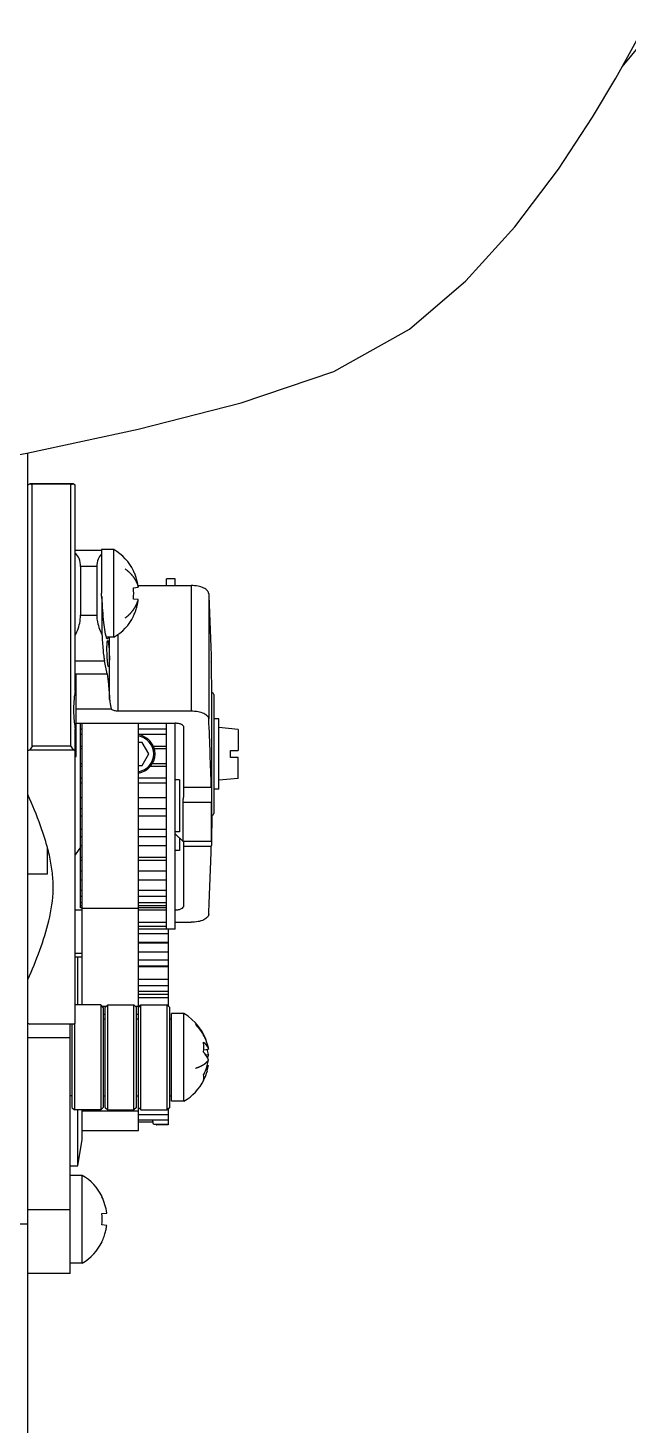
# Model space of a CAD drawing. Header units: millimetres. Extents: x 0 to 841, y 0 to 594.
# Drawn here: x 282.76 to 299.88, y 252.91 to 292.77 of the extents above; entities that cross this region are included whole.
import ezdxf

# ---------------------------------------------------------------- set-up
doc = ezdxf.new("R2010")
doc.units = ezdxf.units.MM
doc.header["$LTSCALE"] = 46.255
doc.layers.get('0').update_dxf_attribs({"linetype": 'CONTINUOUS'})
for name, color, linetype in [('3_ALL_AXES', 7, 'CONTINUOUS'), ('7_ALL_FEATURES', 7, 'CONTINUOUS'), ('APSF_BLANK_LAYER', 7, 'CONTINUOUS'), ('AXIS', 7, 'CONTINUOUS'), ('COSMETIC', 7, 'CONTINUOUS')]:
    doc.layers.add(name, color=color, linetype=linetype)
doc.styles.get("Standard").update_dxf_attribs({"font": 'txt', "width": 0.85})
doc.dimstyles.get("Standard").update_dxf_attribs({"dimtxt": 3.5, "dimasz": 3.5, "dimexe": 1.5, "dimexo": 1, "dimtad": 1, "dimtxsty": 'STANDARD', "dimcen": 0.09, "dimadec": 0, "dimazin": 0, "dimtol": 1, "dimtp": 0.01, "dimtm": 0.01, "dimtfac": 1, "dimtofl": 0, "dimtmove": 0, "dimatfit": 3, "dimfxl": 1, "dimtolj": 1, "dimarcsym": 0})

msp = doc.modelspace()

# ---------------------------------------------------------------- linework, layer by layer
at = {"color": 7, "linetype": 'CONTINUOUS'}
for p, q in [((299.706, 291.659), (300.257, 292.318)), ((282.756, 247.555), (282.756, 280.637)), ((282.756, 279.733), (282.81, 279.761)), ((284.052, 279.761), (282.81, 279.761)), ((283.981, 279.748), (282.881, 279.748)), ((282.881, 272.282), (282.881, 279.748)), ((283.981, 272.282), (283.981, 279.748)), ((284.052, 279.761), (284.106, 279.733)), ((284.856, 277.856), (284.106, 277.856)), ((285.206, 277.885), (284.856, 277.885)), ((284.856, 277.885), (284.856, 276.638)), ((285.206, 275.385), (285.206, 277.885)), ((284.719, 277.405), (284.256, 277.405)), ((284.256, 277.405), (284.256, 276.01)), ((284.719, 277.405), (284.719, 276.01)), ((285.764, 277.279), (285.772, 277.282)), ((285.764, 276.796), (285.904, 276.81)), ((285.897, 276.857), (287.416, 276.857)), ((287.416, 276.857), (287.416, 273.284)), ((287.915, 276.626), (287.915, 273.053)), ((285.904, 276.461), (285.764, 276.474)), ((284.256, 276.01), (284.719, 276.01)), ((285.772, 275.989), (285.764, 275.992)), ((285.334, 273.284), (285.334, 275.471)), ((285.206, 275.385), (284.993, 275.385)), ((285.085, 273.61), (285.085, 275.385)), ((284.106, 274.711), (284.937, 274.711)), ((285.012, 274.338), (284.937, 274.711)), ((284.106, 274.338), (285.012, 274.338)), ((284.106, 274.33), (284.131, 274.33)), ((284.131, 271.98), (284.131, 274.33)), ((287.992, 274.551), (287.992, 274.549)), ((285.13, 273.334), (284.131, 273.334)), ((285.334, 273.284), (287.416, 273.284)), ((288.206, 273.055), (288.056, 273.055)), ((288.206, 271.055), (288.206, 273.055)), ((284.131, 272.93), (286.956, 272.93)), ((284.256, 267.665), (284.256, 272.93)), ((284.306, 272.759), (284.256, 272.759)), ((284.256, 272.62), (284.306, 272.62)), ((284.306, 264.899), (284.306, 272.93)), ((285.906, 261.31), (285.906, 272.93)), ((286.706, 272.759), (285.906, 272.759)), ((285.906, 272.62), (286.706, 272.62)), ((287.206, 270.842), (287.206, 272.811)), ((288.756, 272.757), (288.206, 272.805)), ((288.756, 272.757), (288.756, 272.155)), ((282.881, 272.282), (283.981, 272.282)), ((286.019, 272.38), (285.906, 272.38)), ((286.206, 272.055), (286.019, 272.38)), ((286.075, 272.505), (286.145, 272.505)), ((282.81, 272.168), (282.756, 272.141)), ((282.81, 272.168), (284.052, 272.168)), ((284.106, 272.141), (284.052, 272.168)), ((284.106, 264.377), (284.106, 272.141)), ((284.106, 271.98), (284.131, 271.98)), ((286.019, 271.73), (286.206, 272.055)), ((288.531, 272.155), (288.756, 272.155)), ((288.531, 271.955), (288.531, 272.155)), ((288.756, 271.955), (288.531, 271.955)), ((288.756, 271.353), (288.756, 271.955)), ((285.906, 271.73), (286.019, 271.73)), ((286.075, 271.605), (286.143, 271.605)), ((284.256, 271.37), (284.306, 271.37)), ((284.306, 271.221), (284.256, 271.221)), ((285.906, 271.37), (286.706, 271.37)), ((286.706, 271.221), (285.906, 271.221)), ((287.081, 271.319), (286.956, 271.319)), ((287.081, 271.319), (287.081, 269.833)), ((287.206, 271.109), (287.987, 271.109)), ((288.206, 271.055), (288.056, 271.055)), ((288.756, 271.353), (288.206, 271.305)), ((284.306, 270.808), (284.256, 270.808)), ((286.706, 270.808), (285.906, 270.808)), ((287.181, 270.68), (287.992, 270.68)), ((287.181, 269.555), (287.181, 270.68)), ((287.992, 269.555), (287.992, 270.68)), ((284.256, 270.496), (284.306, 270.496)), ((284.306, 270.282), (284.256, 270.282)), ((285.906, 270.496), (286.706, 270.496)), ((286.706, 270.282), (285.906, 270.282)), ((284.306, 269.902), (284.256, 269.902)), ((286.706, 269.902), (285.906, 269.902)), ((287.081, 269.833), (286.956, 269.833)), ((284.256, 269.7), (284.306, 269.7)), ((284.306, 269.433), (284.256, 269.433)), ((285.906, 269.7), (286.706, 269.7)), ((286.706, 269.433), (285.906, 269.433)), ((286.956, 269.78), (287.181, 269.555)), ((287.081, 269.655), (287.081, 269.304)), ((287.992, 269.555), (287.181, 269.555)), ((287.206, 267.726), (287.206, 269.554)), ((287.206, 269.427), (287.987, 269.427)), ((283.306, 269.406), (283.306, 268.63)), ((284.256, 269.395), (284.106, 269.18)), ((284.306, 269.104), (284.256, 269.104)), ((284.256, 269.023), (284.306, 269.023)), ((286.706, 269.104), (285.906, 269.104)), ((285.906, 269.023), (286.706, 269.023)), ((287.081, 269.304), (286.956, 269.304)), ((283.306, 268.63), (282.756, 268.63)), ((284.306, 268.714), (284.256, 268.714)), ((286.706, 268.714), (285.906, 268.714)), ((284.306, 268.454), (284.256, 268.454)), ((286.706, 268.454), (285.906, 268.454)), ((284.306, 268.163), (284.256, 268.163)), ((284.306, 267.985), (284.256, 267.985)), ((286.706, 268.163), (285.906, 268.163)), ((286.706, 267.985), (285.906, 267.985)), ((284.106, 267.607), (284.306, 267.607)), ((284.306, 267.808), (284.256, 267.808)), ((284.306, 267.719), (284.256, 267.719)), ((284.306, 267.665), (284.256, 267.665)), ((285.906, 267.644), (284.306, 267.644)), ((286.706, 267.808), (285.906, 267.808)), ((286.706, 267.719), (285.906, 267.719)), ((286.706, 267.665), (285.906, 267.665)), ((285.906, 267.607), (286.706, 267.607)), ((285.906, 267.253), (286.706, 267.253)), ((286.706, 267.136), (285.906, 267.136)), ((286.706, 267.057), (285.906, 267.057)), ((286.756, 267.055), (286.756, 266.926)), ((286.956, 267.253), (287.416, 267.253)), ((286.756, 266.926), (285.906, 266.926)), ((286.756, 266.662), (285.906, 266.662)), ((286.756, 266.662), (286.756, 266.4)), ((284.306, 266.254), (284.106, 266.254)), ((286.756, 266.4), (285.906, 266.4)), ((286.756, 265.982), (285.906, 265.982)), ((286.756, 265.982), (286.756, 265.622)), ((286.756, 265.622), (285.906, 265.622)), ((286.756, 265.1), (285.906, 265.1)), ((286.756, 265.1), (286.756, 264.874)), ((284.906, 264.824), (284.831, 264.899)), ((284.831, 264.899), (284.831, 261.899)), ((284.98, 264.848), (284.882, 264.848)), ((284.906, 264.824), (284.906, 261.974)), ((284.956, 264.824), (285.031, 264.899)), ((284.956, 261.974), (284.956, 264.824)), ((285.031, 261.899), (285.031, 264.899)), ((285.856, 264.824), (285.781, 264.899)), ((285.781, 261.899), (285.781, 264.899)), ((285.906, 264.848), (285.832, 264.848)), ((285.856, 261.974), (285.856, 264.824)), ((285.906, 264.824), (285.981, 264.899)), ((285.981, 261.899), (285.981, 264.899)), ((286.806, 264.824), (286.731, 264.899)), ((286.731, 261.899), (286.731, 264.899)), ((286.806, 261.974), (286.806, 264.824)), ((287.206, 264.649), (286.856, 264.649)), ((286.856, 262.149), (286.856, 264.649)), ((287.206, 262.149), (287.206, 264.649)), ((282.756, 264.377), (282.81, 264.349)), ((284.052, 264.349), (282.81, 264.349)), ((283.956, 257.236), (283.956, 264.349)), ((284.006, 264.349), (284.006, 261.974)), ((284.052, 264.349), (284.106, 264.377)), ((284.081, 264.364), (284.081, 261.899)), ((284.956, 264.622), (284.906, 264.622)), ((285.906, 264.622), (285.856, 264.622)), ((283.956, 263.961), (282.756, 263.961)), ((287.77, 263.616), (287.904, 263.634)), ((287.827, 263.473), (287.904, 263.477)), ((287.873, 263.169), (287.904, 263.164)), ((284.006, 261.974), (284.081, 261.899)), ((285.906, 261.864), (284.306, 261.864)), ((284.906, 261.974), (284.831, 261.899)), ((284.956, 261.974), (285.031, 261.899)), ((285.856, 261.974), (285.781, 261.899)), ((285.906, 261.974), (285.981, 261.899)), ((286.806, 261.974), (286.731, 261.899)), ((287.206, 262.149), (286.856, 262.149)), ((286.756, 261.765), (285.906, 261.765)), ((286.756, 261.606), (285.906, 261.606)), ((286.327, 261.553), (285.906, 261.553)), ((286.756, 261.765), (286.756, 261.606)), ((286.756, 261.489), (286.756, 261.474)), ((284.306, 261.31), (285.906, 261.31)), ((284.306, 260.032), (283.956, 260.032)), ((284.306, 257.532), (284.306, 260.032)), ((284.864, 259.425), (284.872, 259.429)), ((283.956, 259.048), (282.756, 259.048)), ((284.864, 258.943), (285.004, 258.957)), ((282.756, 258.639), (280.556, 258.639)), ((285.004, 258.607), (284.864, 258.621)), ((284.872, 258.135), (284.864, 258.139)), ((284.306, 257.532), (283.956, 257.532)), ((283.956, 257.236), (282.756, 257.236))]:
    msp.add_line(p, q, dxfattribs=at)
msp.add_lwpolyline([(275.144, 279.402), (279.201, 279.991), (282.729, 280.631), (285.9, 281.32), (288.836, 282.071), (291.487, 282.969), (293.641, 284.169), (295.245, 285.552), (296.646, 287.091), (297.895, 288.74), (298.864, 290.219), (299.524, 291.334), (299.964, 292.121), (300.252, 292.648), (300.317, 292.766)], dxfattribs=at)
for centre, radius, start, end in [((286.76, 301.008), 21.611, 259.4689, 259.6597), ((280.102, 301.007), 21.61, 280.3409, 280.5317), ((284.479, 276.635), 1.446, 26.6392, 59.8115), ((284.465, 276.636), 1.45, 21.7541, 26.3019), ((284.464, 276.636), 1.45, 19.5772, 21.754), ((284.464, 276.636), 1.451, 18.4668, 19.5771), ((284.463, 276.636), 1.451, 16.6999, 18.4668), ((284.463, 276.636), 1.451, 15.5408, 16.6998), ((284.463, 276.636), 1.452, 14.0657, 15.5408), ((284.221, 276.635), 1.552, 354.0518, 5.9482), ((284.462, 276.635), 1.452, 12.8497, 14.0656), ((284.462, 276.635), 1.452, 11.6067, 12.8497), ((284.462, 276.635), 1.452, 9.2469, 11.6066), ((284.462, 276.635), 1.453, 6.909, 9.2467), ((284.463, 276.635), 1.451, 341.5333, 344.4592), ((284.463, 276.635), 1.452, 344.4592, 345.9343), ((284.462, 276.635), 1.452, 345.9344, 347.1503), ((284.462, 276.635), 1.452, 347.1503, 348.3933), ((284.462, 276.635), 1.452, 348.3934, 349.7704), ((284.462, 276.635), 1.452, 349.7703, 350.7531), ((284.462, 276.635), 1.453, 350.7532, 353.0911), ((284.479, 276.635), 1.446, 300.1885, 333.3608), ((284.465, 276.634), 1.45, 333.6981, 338.2459), ((284.464, 276.635), 1.45, 338.246, 340.4228), ((284.464, 276.635), 1.451, 340.4229, 341.5332), ((-116.287, 256.661), 404.535, 2.18088, 2.32237), ((296.557, 263.756), 16.116, 148.0564, 148.5352), ((270.305, 263.756), 16.116, 31.4635, 31.9422), ((285.831, 272.055), 0.512, 278.4217, 81.5783), ((181.658, 267.919), 106.377, 1.71867, 2.22825), ((286.479, 263.399), 1.446, 15.3838, 59.8115), ((286.566, 263.69), 1.207, 359.9827, 6.7458), ((286.473, 263.692), 1.299, 353.4712, 356.6257), ((286.514, 263.69), 1.259, 356.6255, 359.9906), ((286.77, 263.479), 1.144, 7.7751, 15.3725), ((286.707, 263.315), 1.208, 7.7074, 15.118), ((286.707, 263.483), 1.208, 344.882, 352.2926), ((286.77, 263.319), 1.144, 344.6275, 352.2249), ((286.479, 263.399), 1.446, 300.1885, 333.5024), ((286.763, 263.321), 1.152, 330.3752, 344.6107), ((283.579, 258.782), 1.446, 26.6392, 59.8115), ((283.563, 258.782), 1.451, 6.905, 26.2976), ((283.321, 258.782), 1.552, 354.0518, 5.9482), ((283.564, 258.781), 1.45, 337.1625, 340.3107), ((283.563, 258.782), 1.451, 340.3111, 343.1921), ((283.563, 258.782), 1.452, 343.1925, 345.8564), ((283.562, 258.782), 1.452, 345.8567, 348.3576), ((283.562, 258.782), 1.452, 348.3578, 350.7507), ((283.562, 258.782), 1.453, 350.751, 353.091), ((283.579, 258.782), 1.446, 300.1885, 333.3608), ((283.565, 258.781), 1.45, 333.698, 337.1619)]:
    msp.add_arc(centre, radius, start, end, dxfattribs=at)
for points, knots in [([(284.256, 277.405), (284.256, 277.48), (284.237, 277.62), (284.154, 277.737), (284.106, 277.775)], [0, 0, 0, 0, 0.552857, 1, 1, 1, 1]), ([(287.915, 276.626), (287.914, 276.658), (287.887, 276.708), (287.829, 276.756), (287.742, 276.806), (287.601, 276.846), (287.48, 276.857), (287.416, 276.857)], [0, 0, 0, 0, 0.161864, 0.264067, 0.383681, 0.670975, 1, 1, 1, 1]), ([(284.106, 275.438), (284.129, 275.483), (284.21, 275.663), (284.256, 275.862), (284.256, 276.01)], [0, 0, 0, 0, 0.255091, 1, 1, 1, 1]), ([(284.719, 276.01), (284.719, 275.964), (284.734, 275.775), (284.801, 275.593), (284.868, 275.466)], [0, 0, 0, 0, 0.240993, 1, 1, 1, 1]), ([(284.868, 275.466), (284.875, 275.318), (284.887, 275.11), (284.914, 274.858), (284.929, 274.755), (284.937, 274.711)], [0, 0, 0, 0, 0.587063, 0.822198, 1, 1, 1, 1]), ([(287.991, 274.553), (287.991, 274.558), (287.99, 274.601), (287.988, 274.645), (287.987, 274.683)], [0, 0, 0, 0, 0.119278, 1, 1, 1, 1]), ([(285.012, 274.338), (285.032, 274.238), (285.06, 273.996), (285.078, 273.752), (285.085, 273.61)], [0, 0, 0, 0, 0.416329, 1, 1, 1, 1]), ([(287.992, 274.549), (287.991, 274.549), (287.992, 274.551), (287.992, 274.552), (287.991, 274.553)], [0, 0, 0, 0, 0.251464, 1, 1, 1, 1]), ([(285.085, 273.61), (285.087, 273.587), (285.095, 273.494), (285.115, 273.402), (285.13, 273.334)], [0, 0, 0, 0, 0.244621, 1, 1, 1, 1]), ([(285.13, 273.334), (285.157, 273.316), (285.225, 273.291), (285.296, 273.284), (285.334, 273.284)], [0, 0, 0, 0, 0.45051, 1, 1, 1, 1]), ([(287.416, 273.284), (287.48, 273.284), (287.601, 273.273), (287.742, 273.233), (287.829, 273.183), (287.887, 273.135), (287.914, 273.085), (287.915, 273.053)], [0, 0, 0, 0, 0.329027, 0.616322, 0.735936, 0.838137, 1, 1, 1, 1]), ([(287.206, 272.811), (287.206, 272.827), (287.188, 272.864), (287.13, 272.9), (287.051, 272.925), (286.989, 272.93), (286.956, 272.93)], [0, 0, 0, 0, 0.161421, 0.380725, 0.668363, 1, 1, 1, 1]), ([(287.987, 271.109), (287.988, 271.082), (287.991, 270.939), (287.992, 270.796), (287.992, 270.68)], [0, 0, 0, 0, 0.192627, 1, 1, 1, 1]), ([(283.354, 267.297), (283.425, 267.593), (283.493, 268.049), (283.463, 268.658), (283.386, 269.112), (283.267, 269.562), (283.065, 270.162), (282.883, 270.605), (282.756, 270.899)], [0, 0, 0, 0, 0.245138, 0.366984, 0.490025, 0.61498, 0.741856, 1, 1, 1, 1]), ([(287.181, 270.68), (287.181, 270.694), (287.183, 270.749), (287.193, 270.803), (287.206, 270.841)], [0, 0, 0, 0, 0.260543, 1, 1, 1, 1]), ([(287.991, 269.552), (287.991, 269.546), (287.99, 269.505), (287.988, 269.463), (287.987, 269.427)], [0, 0, 0, 0, 0.140298, 1, 1, 1, 1]), ([(286.956, 267.607), (286.989, 267.607), (287.051, 267.612), (287.13, 267.637), (287.188, 267.672), (287.206, 267.71), (287.206, 267.726)], [0, 0, 0, 0, 0.331644, 0.619283, 0.838583, 1, 1, 1, 1]), ([(287.915, 267.484), (287.914, 267.452), (287.887, 267.402), (287.829, 267.354), (287.742, 267.304), (287.601, 267.264), (287.48, 267.253), (287.416, 267.253)], [0, 0, 0, 0, 0.161864, 0.264067, 0.383681, 0.670975, 1, 1, 1, 1]), ([(282.756, 265.618), (282.875, 265.894), (283.101, 266.444), (283.286, 267.011), (283.354, 267.297)], [0, 0, 0, 0, 0.50575, 1, 1, 1, 1]), ([(287.764, 263.832), (287.798, 263.804), (287.856, 263.745), (287.894, 263.671), (287.904, 263.634)], [0, 0, 0, 0, 0.531402, 1, 1, 1, 1]), ([(287.904, 263.321), (287.899, 263.341), (287.869, 263.424), (287.813, 263.496), (287.764, 263.545)], [0, 0, 0, 0, 0.225143, 1, 1, 1, 1]), ([(287.904, 263.477), (287.902, 263.47), (287.894, 263.443), (287.883, 263.418), (287.874, 263.399)], [0, 0, 0, 0, 0.242403, 1, 1, 1, 1]), ([(287.764, 262.897), (287.776, 262.918), (287.82, 263.006), (287.854, 263.098), (287.873, 263.168)], [0, 0, 0, 0, 0.252522, 1, 1, 1, 1]), ([(287.764, 262.752), (287.77, 262.775), (287.775, 262.824), (287.769, 262.872), (287.764, 262.897)], [0, 0, 0, 0, 0.479622, 1, 1, 1, 1])]:
    msp.add_open_spline(points, degree=3, knots=knots, dxfattribs=at)
for points in [[(287.915, 276.626), (287.942, 275.978), (287.969, 275.331), (287.987, 274.683)], [(287.915, 267.484), (287.942, 268.132), (287.969, 268.779), (287.987, 269.427)]]:
    msp.add_open_spline(points, degree=3, dxfattribs=at)
at = {"layer": '3_ALL_AXES', "color": 7, "linetype": 'CONTINUOUS'}
for p, q in [((284.856, 276.555), (284.856, 276.638)), ((284.868, 276.534), (284.868, 275.466)), ((284.306, 266.361), (284.106, 266.361))]:
    msp.add_line(p, q, dxfattribs=at)
msp.add_arc((286.861, 277.702), 2.31, 209.7596, 210.3732, dxfattribs=at)
for points, knots in [([(284.856, 277.753), (284.812, 277.715), (284.737, 277.605), (284.719, 277.474), (284.719, 277.405)], [0, 0, 0, 0, 0.454382, 1, 1, 1, 1]), ([(284.993, 275.378), (284.986, 275.4), (284.972, 275.453), (284.946, 275.594), (284.918, 275.828), (284.889, 276.16), (284.875, 276.404), (284.868, 276.534)], [0, 0, 0, 0, 0.058727, 0.141103, 0.369493, 0.664875, 1, 1, 1, 1]), ([(285.022, 275.335), (285.016, 275.335), (285.003, 275.352), (284.997, 275.367), (284.993, 275.378)], [0, 0, 0, 0, 0.334642, 1, 1, 1, 1]), ([(285.049, 275.382), (285.046, 275.37), (285.042, 275.353), (285.028, 275.335), (285.022, 275.335)], [0, 0, 0, 0, 0.670385, 1, 1, 1, 1])]:
    msp.add_open_spline(points, degree=3, knots=knots, dxfattribs=at)
at = {"layer": '7_ALL_FEATURES', "color": 7, "linetype": 'CONTINUOUS'}
for p, q in [((284.106, 273.858), (284.106, 279.733)), ((284.106, 272.141), (284.106, 272.775)), ((285.906, 266.684), (286.756, 266.684)), ((286.756, 266.926), (286.756, 266.662)), ((286.756, 266.4), (286.756, 265.982)), ((285.906, 266.182), (286.756, 266.182)), ((285.906, 266.013), (286.756, 266.013)), ((285.906, 265.453), (286.756, 265.453)), ((286.756, 265.622), (286.756, 265.1)), ((285.906, 265.286), (286.756, 265.286)), ((286.756, 265.197), (285.906, 265.197)), ((286.756, 261.924), (286.756, 261.765)), ((286.756, 261.606), (286.756, 261.489))]:
    msp.add_line(p, q, dxfattribs=at)
msp.add_arc((287.216, 273.337), 3.16, 183.3179, 190.2444, dxfattribs=at)
for centre, major_axis, ratio, start_param, end_param in [((285.881, 259.726), (0, 3.119), 0.176327, -0.969897, -0.923685), ((285.881, 261.018), (0, 2.206), 0.249328, -1.36242, -1.358809)]:
    msp.add_ellipse(centre, major_axis=major_axis, ratio=ratio, start_param=start_param, end_param=end_param, dxfattribs=at)
msp.add_open_spline([(284.106, 273.858), (284.095, 273.802), (284.058, 273.569), (284.051, 273.332), (284.061, 273.154)], degree=3, knots=[0, 0, 0, 0, 0.243344, 1, 1, 1, 1], dxfattribs=at)
at = {"layer": 'APSF_BLANK_LAYER', "color": 7, "linetype": 'CONTINUOUS'}
msp.add_line((288.056, 273.753), (288.056, 270.358), dxfattribs=at)
for centre, start, end in [((288.004, 273.753), 0, 87.2262), ((288.004, 270.358), 272.7738, 360)]:
    msp.add_arc(centre, 0.0525, start, end, dxfattribs=at)
at = {"layer": 'AXIS', "color": 7, "linetype": 'CONTINUOUS'}
for p, q in [((286.956, 277.055), (286.706, 277.055)), ((286.706, 276.857), (286.706, 277.055)), ((286.956, 276.857), (286.956, 277.055)), ((288.006, 273.805), (287.992, 274.549)), ((288.006, 270.305), (288.006, 273.805)), ((286.706, 267.055), (286.706, 272.93)), ((286.956, 267.055), (286.956, 272.93)), ((284.256, 272.278), (284.306, 272.278)), ((286.334, 272.278), (286.706, 272.278)), ((284.306, 272.202), (284.256, 272.202)), ((286.706, 272.202), (286.361, 272.202)), ((284.306, 271.777), (284.256, 271.777)), ((284.256, 271.711), (284.306, 271.711)), ((286.26, 271.711), (286.706, 271.711)), ((286.706, 271.777), (286.306, 271.777)), ((288.006, 270.305), (287.992, 269.555)), ((286.956, 267.055), (286.706, 267.055)), ((284.181, 264.899), (284.181, 266.254)), ((284.831, 264.899), (284.106, 264.899)), ((285.031, 264.899), (285.781, 264.899)), ((285.981, 264.899), (286.731, 264.899)), ((284.906, 264.499), (284.956, 264.499)), ((285.856, 264.499), (285.906, 264.499)), ((286.806, 264.499), (286.856, 264.499)), ((284.006, 262.299), (283.956, 262.299)), ((284.906, 262.299), (284.956, 262.299)), ((285.856, 262.299), (285.906, 262.299)), ((286.806, 262.299), (286.856, 262.299)), ((284.831, 261.899), (284.081, 261.899)), ((284.181, 260.305), (284.181, 261.899)), ((284.306, 261.055), (284.306, 261.899)), ((285.031, 261.899), (285.781, 261.899)), ((285.981, 261.899), (286.731, 261.899)), ((286.756, 261.489), (286.335, 261.489)), ((286.756, 261.474), (286.419, 261.474)), ((284.181, 260.305), (284.306, 261.055)), ((283.956, 260.305), (284.181, 260.305))]:
    msp.add_line(p, q, dxfattribs=at)
msp.add_arc((285.831, 272.055), 0.55, 277.8586, 82.132, dxfattribs=at)
msp.add_ellipse((285.881, 261.478), major_axis=(0.55, 0), ratio=0.034921, start_param=-0.208376, end_param=0.6009, dxfattribs=at)
for points, knots in [([(285.013, 274.913), (285.011, 274.961), (285.01, 275.031), (285.011, 275.119), (285.013, 275.175), (285.015, 275.221), (285.019, 275.257), (285.023, 275.276), (285.028, 275.288), (285.031, 275.288)], [0, 0, 0, 0, 0.380025, 0.551627, 0.702059, 0.82561, 0.917776, 0.975624, 1, 1, 1, 1]), ([(285.031, 275.288), (285.034, 275.288), (285.04, 275.276), (285.045, 275.257), (285.052, 275.221), (285.058, 275.175), (285.064, 275.119), (285.071, 275.031), (285.074, 274.961), (285.076, 274.913)], [0, 0, 0, 0, 0.025178, 0.083841, 0.176496, 0.300142, 0.450303, 0.62137, 1, 1, 1, 1]), ([(285.056, 274.538), (285.053, 274.538), (285.047, 274.551), (285.042, 274.57), (285.036, 274.606), (285.03, 274.651), (285.024, 274.707), (285.018, 274.796), (285.014, 274.865), (285.013, 274.913)], [0, 0, 0, 0, 0.025468, 0.084147, 0.176743, 0.300314, 0.450413, 0.621434, 1, 1, 1, 1]), ([(285.076, 274.913), (285.078, 274.865), (285.079, 274.796), (285.078, 274.707), (285.076, 274.651), (285.073, 274.606), (285.069, 274.57), (285.065, 274.551), (285.06, 274.538), (285.056, 274.538)], [0, 0, 0, 0, 0.379761, 0.551239, 0.701567, 0.82505, 0.917223, 0.975204, 1, 1, 1, 1])]:
    msp.add_open_spline(points, degree=3, knots=knots, dxfattribs=at)
at = {"layer": 'COSMETIC', "color": 7, "linetype": 'CONTINUOUS'}
msp.add_line((287.868, 263.781), (287.87, 263.773), dxfattribs=at)
for points, knots in [([(285.533, 277.335), (285.544, 277.326), (285.561, 277.312), (285.58, 277.296), (285.591, 277.287), (285.599, 277.28), (285.608, 277.273), (285.614, 277.268), (285.618, 277.265), (285.62, 277.263), (285.622, 277.261), (285.625, 277.259), (285.628, 277.256), (285.633, 277.251), (285.639, 277.244), (285.649, 277.234), (285.662, 277.221), (285.675, 277.208), (285.685, 277.198), (285.691, 277.192), (285.696, 277.187), (285.699, 277.183), (285.702, 277.181), (285.703, 277.18), (285.704, 277.179), (285.705, 277.177), (285.709, 277.173), (285.713, 277.167), (285.72, 277.158), (285.726, 277.15), (285.735, 277.139), (285.744, 277.129), (285.752, 277.118), (285.758, 277.111), (285.762, 277.105), (285.765, 277.101), (285.768, 277.098), (285.77, 277.095), (285.772, 277.093), (285.773, 277.091), (285.775, 277.088), (285.777, 277.085), (285.78, 277.08), (285.784, 277.075), (285.788, 277.067), (285.795, 277.056), (285.802, 277.045), (285.809, 277.033), (285.815, 277.025), (285.82, 277.016), (285.824, 277.01), (285.827, 277.005), (285.828, 277.004), (285.829, 277.002), (285.83, 277.001), (285.831, 276.998), (285.832, 276.995), (285.835, 276.989), (285.838, 276.982), (285.844, 276.97), (285.85, 276.956), (285.857, 276.942), (285.862, 276.93), (285.866, 276.923), (285.868, 276.917), (285.87, 276.914), (285.871, 276.911), (285.872, 276.91), (285.872, 276.908), (285.873, 276.906), (285.875, 276.902), (285.877, 276.895), (285.88, 276.885), (285.883, 276.876), (285.887, 276.863), (285.894, 276.841), (285.9, 276.823), (285.904, 276.81)], [0, 0, 0, 0, 0.0625, 0.09375, 0.109375, 0.125, 0.140625, 0.15625, 0.160156, 0.164062, 0.167969, 0.171875, 0.179688, 0.1875, 0.203125, 0.21875, 0.25, 0.28125, 0.296875, 0.3125, 0.320312, 0.328125, 0.332031, 0.333984, 0.335938, 0.339844, 0.34375, 0.359375, 0.375, 0.390625, 0.40625, 0.4375, 0.453125, 0.46875, 0.476562, 0.484375, 0.492188, 0.496094, 0.5, 0.503906, 0.507812, 0.515625, 0.523438, 0.53125, 0.546875, 0.5625, 0.59375, 0.609375, 0.625, 0.640625, 0.65625, 0.660156, 0.664062, 0.666016, 0.667969, 0.671875, 0.679688, 0.6875, 0.703125, 0.71875, 0.75, 0.78125, 0.796875, 0.8125, 0.820312, 0.828125, 0.832031, 0.833984, 0.835938, 0.839844, 0.84375, 0.859375, 0.875, 0.890625, 0.90625, 0.9375, 1, 1, 1, 1]), ([(285.533, 275.935), (285.544, 275.944), (285.561, 275.958), (285.58, 275.974), (285.591, 275.983), (285.599, 275.99), (285.608, 275.997), (285.614, 276.002), (285.618, 276.006), (285.62, 276.007), (285.622, 276.009), (285.625, 276.012), (285.628, 276.015), (285.633, 276.02), (285.639, 276.026), (285.649, 276.037), (285.662, 276.049), (285.675, 276.062), (285.685, 276.072), (285.691, 276.079), (285.696, 276.084), (285.699, 276.087), (285.702, 276.089), (285.703, 276.091), (285.704, 276.092), (285.705, 276.094), (285.709, 276.098), (285.713, 276.104), (285.72, 276.112), (285.726, 276.12), (285.735, 276.131), (285.744, 276.142), (285.752, 276.153), (285.758, 276.16), (285.762, 276.165), (285.765, 276.169), (285.768, 276.173), (285.77, 276.175), (285.772, 276.177), (285.773, 276.18), (285.775, 276.182), (285.777, 276.186), (285.78, 276.19), (285.784, 276.196), (285.788, 276.203), (285.795, 276.215), (285.802, 276.226), (285.809, 276.237), (285.815, 276.246), (285.82, 276.255), (285.824, 276.261), (285.827, 276.265), (285.828, 276.267), (285.829, 276.268), (285.83, 276.27), (285.831, 276.272), (285.832, 276.276), (285.835, 276.282), (285.838, 276.289), (285.844, 276.3), (285.85, 276.315), (285.857, 276.329), (285.862, 276.34), (285.866, 276.347), (285.868, 276.353), (285.87, 276.357), (285.871, 276.359), (285.872, 276.361), (285.872, 276.362), (285.873, 276.364), (285.875, 276.369), (285.877, 276.376), (285.88, 276.385), (285.883, 276.395), (285.887, 276.407), (285.894, 276.429), (285.9, 276.448), (285.904, 276.461)], [0, 0, 0, 0, 0.0625, 0.09375, 0.109375, 0.125, 0.140625, 0.15625, 0.160156, 0.164062, 0.167969, 0.171875, 0.179688, 0.1875, 0.203125, 0.21875, 0.25, 0.28125, 0.296875, 0.3125, 0.320312, 0.328125, 0.332031, 0.333984, 0.335938, 0.339844, 0.34375, 0.359375, 0.375, 0.390625, 0.40625, 0.4375, 0.453125, 0.46875, 0.476562, 0.484375, 0.492188, 0.496094, 0.5, 0.503906, 0.507812, 0.515625, 0.523438, 0.53125, 0.546875, 0.5625, 0.59375, 0.609375, 0.625, 0.640625, 0.65625, 0.660156, 0.664062, 0.666016, 0.667969, 0.671875, 0.679688, 0.6875, 0.703125, 0.71875, 0.75, 0.78125, 0.796875, 0.8125, 0.820312, 0.828125, 0.832031, 0.833984, 0.835938, 0.839844, 0.84375, 0.859375, 0.875, 0.890625, 0.90625, 0.9375, 1, 1, 1, 1]), ([(287.533, 264.339), (287.542, 264.329), (287.556, 264.314), (287.574, 264.294), (287.585, 264.282), (287.595, 264.272), (287.6, 264.266), (287.604, 264.261), (287.606, 264.259), (287.609, 264.256), (287.611, 264.252), (287.616, 264.247), (287.621, 264.24), (287.63, 264.229), (287.64, 264.215), (287.651, 264.201), (287.66, 264.19), (287.665, 264.183), (287.67, 264.178), (287.672, 264.174), (287.674, 264.172), (287.676, 264.169), (287.68, 264.164), (287.684, 264.157), (287.69, 264.148), (287.695, 264.14), (287.703, 264.129), (287.71, 264.118), (287.717, 264.107), (287.723, 264.098), (287.727, 264.091), (287.731, 264.086), (287.732, 264.084), (287.734, 264.081), (287.735, 264.079), (287.737, 264.076), (287.74, 264.071), (287.744, 264.063), (287.749, 264.054), (287.756, 264.042), (287.764, 264.026), (287.772, 264.011), (287.779, 263.999), (287.783, 263.991), (287.786, 263.986), (287.788, 263.983), (287.789, 263.98), (287.791, 263.976), (287.794, 263.97), (287.797, 263.962), (287.802, 263.95), (287.809, 263.935), (287.816, 263.92), (287.821, 263.908), (287.825, 263.9), (287.827, 263.894), (287.829, 263.89), (287.83, 263.887), (287.831, 263.885), (287.832, 263.882), (287.834, 263.878), (287.837, 263.87), (287.841, 263.857), (287.847, 263.84), (287.856, 263.814), (287.863, 263.794), (287.868, 263.781)], [0, 0, 0, 0, 0.0625, 0.09375, 0.125, 0.140625, 0.15625, 0.164062, 0.167969, 0.171875, 0.179688, 0.1875, 0.203125, 0.21875, 0.25, 0.28125, 0.296875, 0.3125, 0.320312, 0.328125, 0.332031, 0.335938, 0.34375, 0.359375, 0.375, 0.390625, 0.40625, 0.4375, 0.453125, 0.46875, 0.484375, 0.492188, 0.496094, 0.5, 0.503906, 0.507812, 0.515625, 0.53125, 0.546875, 0.5625, 0.59375, 0.625, 0.640625, 0.65625, 0.664062, 0.667969, 0.671875, 0.679688, 0.6875, 0.703125, 0.71875, 0.75, 0.78125, 0.796875, 0.8125, 0.820312, 0.828125, 0.832031, 0.835938, 0.839844, 0.84375, 0.859375, 0.875, 0.90625, 0.9375, 1, 1, 1, 1]), ([(287.87, 263.773), (287.871, 263.771), (287.872, 263.767), (287.873, 263.762), (287.874, 263.76), (287.875, 263.757), (287.875, 263.756), (287.876, 263.755), (287.876, 263.753), (287.877, 263.751), (287.878, 263.747), (287.879, 263.741), (287.881, 263.734), (287.884, 263.725), (287.886, 263.717), (287.888, 263.708), (287.89, 263.699), (287.892, 263.69), (287.894, 263.682), (287.896, 263.674), (287.897, 263.668), (287.898, 263.665), (287.898, 263.662), (287.899, 263.661), (287.899, 263.659), (287.899, 263.657), (287.9, 263.652), (287.902, 263.644), (287.903, 263.637), (287.904, 263.634)], [0, 0, 0, 0, 0.0625, 0.09375, 0.125, 0.140625, 0.15625, 0.164062, 0.171875, 0.1875, 0.21875, 0.25, 0.3125, 0.375, 0.4375, 0.5, 0.5625, 0.625, 0.6875, 0.75, 0.78125, 0.8125, 0.828125, 0.835938, 0.84375, 0.859375, 0.875, 0.9375, 1, 1, 1, 1]), ([(287.533, 263.088), (287.544, 263.092), (287.561, 263.099), (287.583, 263.107), (287.597, 263.112), (287.608, 263.116), (287.615, 263.118), (287.62, 263.12), (287.622, 263.121), (287.625, 263.122), (287.628, 263.124), (287.633, 263.126), (287.639, 263.129), (287.649, 263.133), (287.662, 263.139), (287.675, 263.145), (287.685, 263.149), (287.691, 263.152), (287.696, 263.154), (287.699, 263.156), (287.702, 263.157), (287.704, 263.158), (287.705, 263.159), (287.709, 263.161), (287.713, 263.163), (287.72, 263.167), (287.726, 263.171), (287.735, 263.175), (287.744, 263.18), (287.752, 263.185), (287.759, 263.189), (287.764, 263.192), (287.768, 263.194), (287.77, 263.195), (287.772, 263.196), (287.773, 263.197), (287.775, 263.198), (287.778, 263.2), (287.783, 263.203), (287.788, 263.207), (287.795, 263.212), (287.802, 263.217), (287.809, 263.222), (287.815, 263.226), (287.82, 263.23), (287.824, 263.233), (287.827, 263.235), (287.828, 263.236), (287.829, 263.236), (287.83, 263.237), (287.831, 263.238), (287.832, 263.24), (287.835, 263.242), (287.838, 263.245), (287.844, 263.25), (287.85, 263.257), (287.857, 263.263), (287.862, 263.268), (287.866, 263.271), (287.868, 263.274), (287.87, 263.275), (287.871, 263.277), (287.872, 263.278), (287.873, 263.279), (287.875, 263.281), (287.877, 263.284), (287.88, 263.288), (287.883, 263.292), (287.887, 263.298), (287.894, 263.308), (287.9, 263.316), (287.904, 263.321)], [0, 0, 0, 0, 0.0625, 0.09375, 0.125, 0.140625, 0.15625, 0.164062, 0.167969, 0.171875, 0.179688, 0.1875, 0.203125, 0.21875, 0.25, 0.28125, 0.296875, 0.3125, 0.320312, 0.328125, 0.332031, 0.335938, 0.339844, 0.34375, 0.359375, 0.375, 0.390625, 0.40625, 0.4375, 0.453125, 0.46875, 0.484375, 0.492188, 0.496094, 0.5, 0.503906, 0.507812, 0.515625, 0.53125, 0.546875, 0.5625, 0.59375, 0.609375, 0.625, 0.640625, 0.65625, 0.660156, 0.664062, 0.666016, 0.667969, 0.671875, 0.679688, 0.6875, 0.703125, 0.71875, 0.75, 0.78125, 0.796875, 0.8125, 0.820312, 0.828125, 0.832031, 0.835938, 0.839844, 0.84375, 0.859375, 0.875, 0.890625, 0.90625, 0.9375, 1, 1, 1, 1])]:
    msp.add_open_spline(points, degree=3, knots=knots, dxfattribs=at)

# ---------------------------------------------------------------- leaders
at = {"color": 2, "linetype": 'CONTINUOUS'}
msp.add_leader([(294.345, 241.525), (324.483, 266.463), (330.483, 266.463)], dimstyle='STANDARD', override={"dimtad": 0, "dimldrblk": 'DOT'}, dxfattribs=at)

doc.saveas('drawing.dxf')
